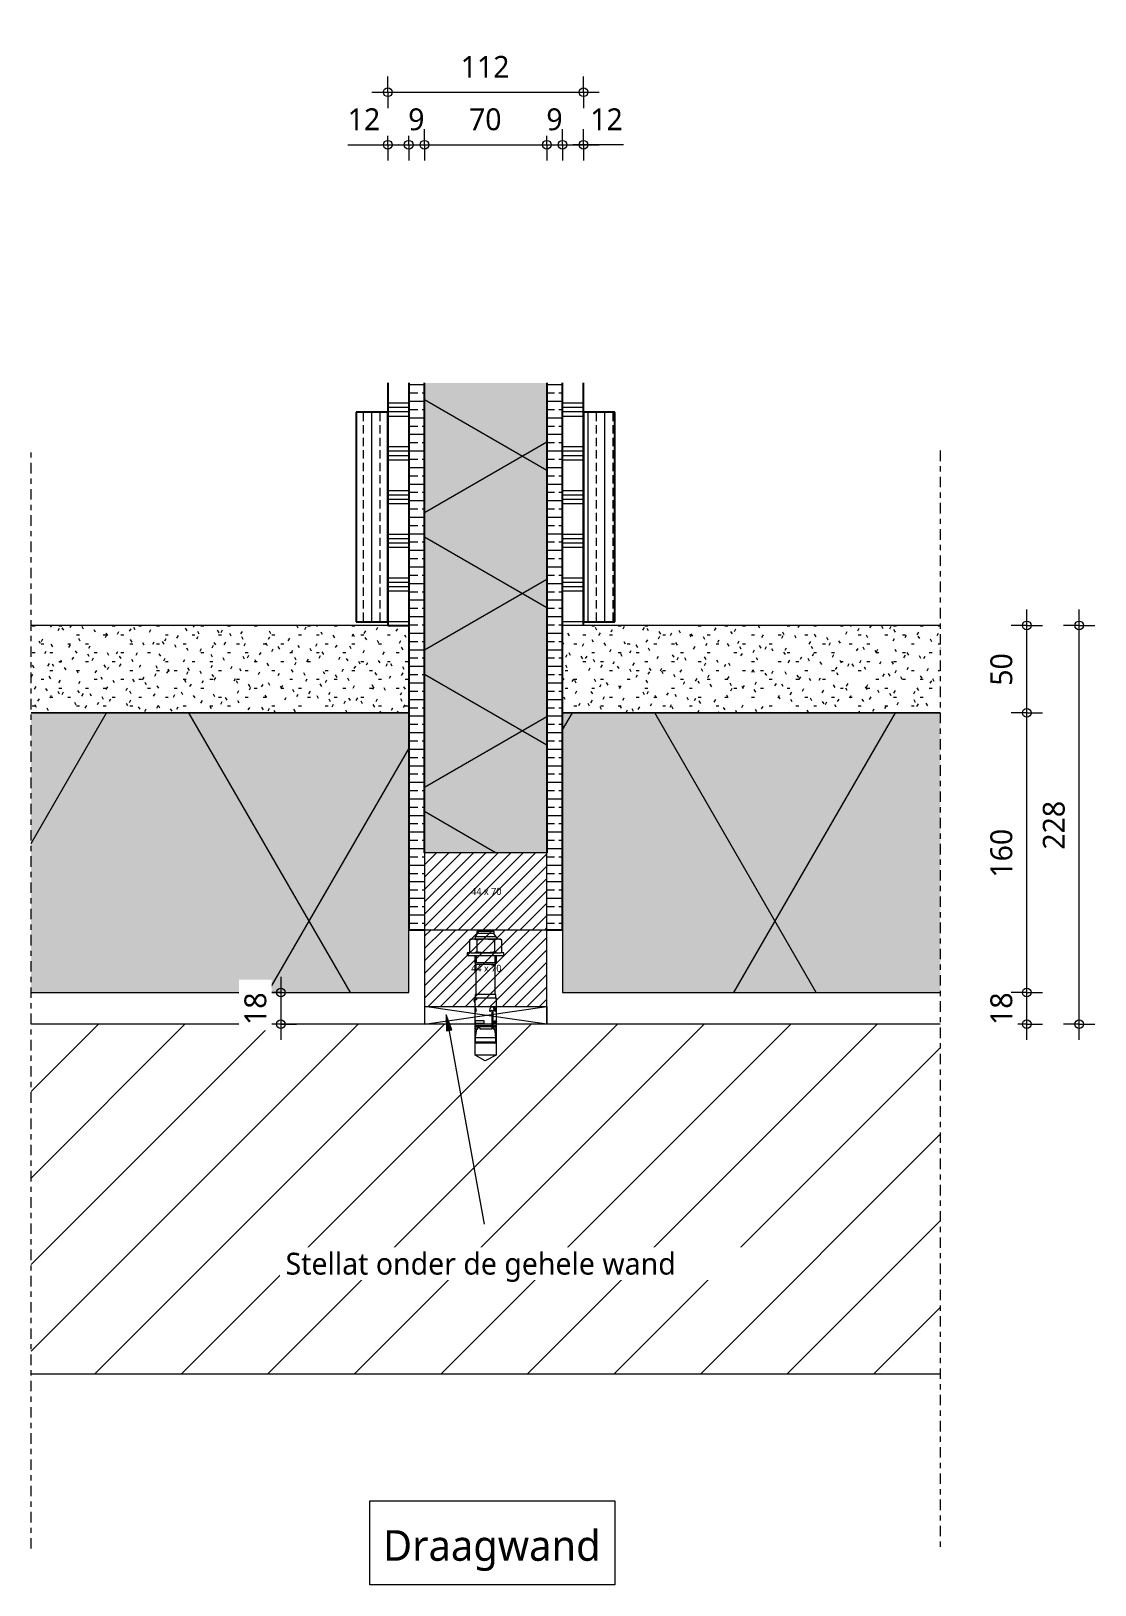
# Model space of a CAD drawing. Header units: millimetres. Extents: x 2927 to 18500, y -7154 to 6447.
# Drawn here: x 14950 to 15558, y -2459 to -1570 of the extents above; entities that cross this region are included whole.
import ezdxf

# ---------------------------------------------------------------- set-up
doc = ezdxf.new("R2010")
doc.units = ezdxf.units.MM
doc.linetypes.add('MV_center', pattern=[15, 6, -3, 3, -3])
for name, color, linetype, lineweight in [('A-ANNO-DIMS', 211, 'Continuous', 13), ('A-ANNO-DIMS-5', 211, 'Continuous', 13), ('A-ANNO-NOTE', 131, 'Continuous', 18), ('A-DETL', 90, 'Continuous', 13), ('A-DETL-GENF', 92, 'Continuous', 18), ('A-DETL-MEDM', 33, 'Continuous', 18), ('G-ANNO-TEXT', 231, 'Continuous', 13)]:
    doc.layers.add(name, color=color, linetype=linetype, lineweight=lineweight)
doc.styles.add('Segoe UI_1', font='segoeui.ttf', dxfattribs={"height": 4})
doc.styles.add('Segoe UI_3', font='segoeui.ttf', dxfattribs={"height": 12.5})
doc.styles.add('Segoe UI_4', font='segoeui.ttf', dxfattribs={"height": 17.5})
doc.dimstyles.new('2_5_mm', dxfattribs={"dimscale": 304.8, "dimtxt": 13.092049, "dimasz": 0.016404, "dimexe": 0.029528, "dimexo": 0.0625, "dimgap": 0.014764, "dimtad": 1, "dimdec": 0, "dimzin": 0, "dimdsep": 46, "dimtxsty": 'Segoe UI_3', "dimblk1": 'DOTBLANK', "dimblk2": 'DOTBLANK', "dimsah": 1, "dimcen": 0.09, "dimdle": 0.029528, "dimazin": 0, "dimtfac": 1, "dimtdec": 4, "dimtix": 1, "dimtmove": 0, "dimatfit": 3, "dimfxl": 0.029528, "dimfxlon": 1, "dimtvp": 1, "dimtfill": 1, "dimtolj": 1, "dimtzin": 0, "dimarcsym": 2})
doc.dimstyles.new('2_5_mm_2', dxfattribs={"dimscale": 304.8, "dimtxt": 13.092049, "dimasz": 0.016404, "dimexe": 0.029528, "dimexo": 0.0625, "dimgap": 0.014764, "dimtad": 1, "dimdec": 0, "dimzin": 0, "dimdsep": 46, "dimtxsty": 'Segoe UI_3', "dimblk1": 'DOTBLANK', "dimblk2": 'DOTBLANK', "dimsah": 1, "dimcen": 0.09, "dimdle": 0.029528, "dimazin": 0, "dimtfac": 1, "dimtdec": 4, "dimtix": 1, "dimtmove": 1, "dimatfit": 3, "dimfxl": 0.029528, "dimfxlon": 1, "dimtvp": 1, "dimtfill": 1, "dimtolj": 1, "dimtzin": 0, "dimarcsym": 2})
pattern_1 = [(0, (0, 10), (0, 25), []), (0, (0, 12.5), (0, 25), []), (0, (0, 15), (0, 25), []), (0, (0, 17.5), (0, 25), [])]
pattern_2 = [(0, (0, 0), (20.32, 5.08), [1.676, -13.564, 1.676, -13.564, -81.28]), (0, (0, 0), (20.32, 5.08), [-30.48, 1.676, -28.804, 1.676, -13.564, -35.56]), (0, (0, 0), (20.32, 5.08), [-76.2, 1.676, -8.484, 1.676, -23.724]), (120, (7.62, 2.54), (-14.559409, 15.0576362), [1.676, -13.564, 1.676, -13.564, -81.28]), (120, (7.62, 2.54), (-14.559409, 15.0576362), [-30.48, 1.676, -28.804, 1.676, -13.564, -35.56]), (120, (7.62, 2.54), (-14.559409, 15.0576362), [-76.2, 1.676, -8.484, 1.676, -23.724]), (240, (10.16, 12.7), (-5.760591, -20.1376362), [1.676, -13.564, 1.676, -13.564, -81.28]), (240, (10.16, 12.7), (-5.760591, -20.1376362), [-30.48, 1.676, -28.804, 1.676, -13.564, -35.56]), (240, (10.16, 12.7), (-5.760591, -20.1376362), [-76.2, 1.676, -8.484, 1.676, -23.724])]
pattern_3 = [(90, (0, 0), (-9.525, 6e-16), []), (90, (4.763, 0), (-9.525, 6e-16), [4.762, -2.381])]
pattern_4 = [(0, (0, 0), (0, 9.476), []), (0, (0, 4.738), (0, 9.476), [4.738, -2.369])]

# ---------------------------------------------------------------- blocks, each defined once
blk = doc.blocks.new('42_isolatie - Type 1-4084842-Details Domera')
at = {"layer": 'A-DETL-GENF'}
blk.add_hatch(color=256, dxfattribs=at).paths.add_polyline_path([(216.28, 0.8), (216.28, 160.8), (0.28, 160.8), (0.28, 0.8)])
at = {"layer": 'A-DETL-GENF', "lineweight": 13}
h = blk.add_hatch(dxfattribs=at)
h.set_pattern_fill('FP_48', color=256, style=0, pattern_type=2)
h.set_pattern_definition([(60, (-2360.91, 160.98), (-138.564, 80), []), (120, (-2360.91, 160.98), (-138.564, -80), [])])
h.paths.add_polyline_path([(216.28, 0.8), (216.28, 160.8), (0.28, 160.8), (0.28, 0.8)])
at = {"layer": 'A-DETL-GENF'}
for p, q in [((216.28, 160.8), (0.28, 160.8)), ((0.28, 36.75), (0.28, 0.8)), ((0.28, 36.75), (0.28, 0.8)), ((0.28, 0.8), (216.28, 0.8)), ((0.28, 0.8), (216.28, 0.8))]:
    blk.add_line(p, q, dxfattribs=at)
blk = doc.blocks.new('42_isolatie - Type 1-4084843-Details Domera')
at = {"layer": 'A-DETL-GENF'}
blk.add_hatch(color=256, dxfattribs=at).paths.add_polyline_path([(0.28, -0.8), (0.28, -160.8), (216.28, -160.8), (216.28, -0.8), (52.35, -0.8)])
at = {"layer": 'A-DETL-GENF', "lineweight": 13}
h = blk.add_hatch(dxfattribs=at)
h.set_pattern_fill('FP_316', color=256, style=0, pattern_type=2)
h.set_pattern_definition([(300, (-2360.91, -160.98), (-138.564, -80), []), (240, (-2360.91, -160.98), (-138.564, 80), [])])
h.paths.add_polyline_path([(0.28, -0.8), (0.28, -160.8), (216.28, -160.8), (216.28, -0.8), (52.35, -0.8)])
at = {"layer": 'A-DETL-GENF'}
for p, q in [((216.28, -0.8), (0.28, -0.8)), ((0.28, -0.8), (0.28, -36.75)), ((216.28, -0.8), (0.28, -0.8)), ((0.28, -0.8), (0.28, -36.75)), ((0.28, -160.8), (216.28, -160.8))]:
    blk.add_line(p, q, dxfattribs=at)
blk = doc.blocks.new('00 hout rechthoekig - 44x70-3447261-Details Domera')
at = {"layer": 'A-DETL-GENF', "lineweight": 13}
h = blk.add_hatch(dxfattribs=at)
h.set_pattern_fill('FP_323', color=256, style=0, pattern_type=2)
h.set_pattern_definition([(45, (-15174.834, 2083.764), (-3.5355339, 3.5355339), [])])
h.paths.add_polyline_path([(70, -44), (70, 0), (0, 0), (0, -44)])
at = {"layer": 'A-DETL-MEDM'}
for p, q in [((0, 0), (0, -44)), ((70, -44), (70, 0)), ((0, -44), (70, -44))]:
    blk.add_line(p, q, dxfattribs=at)
blk = doc.blocks.new('NLRS_00_DI_maskeer - Type 1-4235182-Details Domera')
at = {"layer": 'A-DETL-GENF', "linetype": 'MV_center'}
blk.add_line((-100, 0), (528.05, 0), dxfattribs=at)
blk = doc.blocks.new('42_isolatie - Type 1-4084844-Details Domera')
at = {"layer": 'A-DETL-GENF'}
h = blk.add_hatch(color=256, dxfattribs=at)
h.paths.add_polyline_path([(44.28, 70.8), (44.28, 0.8), (312.96, 0.8), (312.96, 70.8)])
h.paths.add_polyline_path([(709.02, 0.8), (766.28, 0.8), (766.28, 70.8), (709.02, 70.8)])
at = {"layer": 'A-DETL-GENF', "lineweight": 13}
h = blk.add_hatch(dxfattribs=at)
h.set_pattern_fill('FP_63', color=256, style=0, pattern_type=2)
h.set_pattern_definition([(60, (32.3, 205.2), (-58.89, 34), []), (120, (32.3, 205.2), (-58.89, -34), [])])
h.paths.add_polyline_path([(44.28, 70.8), (44.28, 0.8), (312.96, 0.8), (312.96, 70.8)])
h.paths.add_polyline_path([(709.02, 0.8), (766.28, 0.8), (766.28, 70.8), (709.02, 70.8)])
at = {"layer": 'A-DETL-GENF'}
blk.add_line((766.28, 0.8), (766.28, 70.8), dxfattribs=at)
blk = doc.blocks.new('NLRS_00_DI_maskeer - Type 1-4235184-Details Domera')
at = {"layer": 'A-DETL-GENF', "linetype": 'MV_center'}
blk.add_line((528.05, 0), (-100, 0), dxfattribs=at)
blk = doc.blocks.new('00 hout rechthoekig - 44x70-V314-Details Domera')
at = {"layer": 'A-DETL-GENF', "lineweight": 13}
h = blk.add_hatch(dxfattribs=at)
h.set_pattern_fill('FP_371', color=256, style=0, pattern_type=2)
h.set_pattern_definition([(45, (-15174.834, 2039.764), (-3.5355339, 3.5355339), [])])
h.paths.add_polyline_path([(70, -44), (70, 0), (0, 0), (0, -44)])
at = {"layer": 'A-DETL-MEDM'}
for p, q in [((70, 0), (0, 0)), ((0, 0), (0, -44)), ((70, -44), (70, 0)), ((0, -44), (70, -44))]:
    blk.add_line(p, q, dxfattribs=at)
blk = doc.blocks.new('28 snelboutanker 2d - Snelboutanker M12-4446227-Details Domera')
at = {"layer": 'A-DETL-GENF', "lineweight": 5}
for p, q in [((-6, 57), (0.25, 60.18)), ((-6, 57), (6, 57)), ((-6, 24.2), (-6, 57)), ((0.25, 60.18), (6, 57)), ((6, 57), (6, 24.2)), ((-5.87, 49.2), (-5.87, 46.8)), ((5.88, 49.2), (-5.87, 49.2)), ((-5.87, 46.8), (-5.43, 43.15)), ((5.88, 46.8), (-5.87, 46.8)), ((-5.07, 50), (5.08, 50)), ((5.43, 43.15), (5.88, 46.8)), ((5.88, 46.8), (5.88, 49.2)), ((-6, 38.6), (-6.4, 37.2)), ((-4.93, 37.2), (-6.4, 37.2)), ((-5.43, 40.2), (-6, 42)), ((-6, 42), (-4.3, 42)), ((-6, 40.2), (-4.05, 40.2)), ((-6, 38.6), (-4.93, 38.6)), ((-4.21, 40.7), (-5.59, 40.7)), ((-5.47, 37.2), (-5.47, 38.6)), ((-5.43, 43.15), (-5.16, 42)), ((-4.93, 37.2), (-4.93, 38.6)), ((-4.05, 40.2), (-4.62, 42)), ((-4.34, 40.2), (-4.34, 31.64)), ((-4.3, 42), (-3.73, 40.2)), ((-4.05, 31.82), (-4.05, 40.2)), ((-3.73, 40.2), (-3.73, 32.25)), ((-3.64, 40.2), (-3.49, 42)), ((-3.64, 31.69), (-3.64, 40.2)), ((-3.64, 40.2), (6, 40.2)), ((-3.6, 40.7), (5.59, 40.7)), ((-3.49, 42), (3.06, 42)), ((5.9, 38.6), (0.8, 38.6)), ((0.8, 38.6), (0.8, 37.2)), ((0.8, 37.2), (5.9, 37.2)), ((3.06, 42), (3.06, 41.2)), ((3.06, 41.2), (4.81, 41.2)), ((4.41, 42), (4.41, 41.2)), ((6, 42), (4.41, 42)), ((4.81, 41.2), (4.81, 42)), ((5.16, 42), (5.43, 43.15)), ((5.43, 40.2), (6, 42)), ((5.9, 37.2), (5.9, 38.6)), ((-5.27, 31.74), (-4.97, 30.65)), ((-3.73, 32.25), (-4.4, 31.36)), ((5.4, 31.36), (6, 32.25)), ((6.7, 25.2), (6, 28)), ((-5.87, 24.2), (-5.87, 22.2)), ((5.88, 24.2), (-5.87, 24.2)), ((-5.87, 22.2), (5.88, 22.2)), ((-5.5, 22.05), (-5.5, 5)), ((5.5, 22.05), (-5.5, 22.05)), ((1, 24.2), (-5, 24.2)), ((5.3, 24.2), (5.3, 25.2)), ((5.3, 25.2), (6.7, 25.2)), ((5.5, 5), (5.5, 22.05)), ((5.88, 22.2), (5.88, 24.2)), ((-5.5, 5), (-6, 4.13)), ((-6, 0), (-6, 4.13)), ((-6, 4.13), (-6, 0)), ((-6, 4.13), (6, 4.13)), ((-5.5, 5), (5.5, 5)), ((-5.23, 0), (-5.23, 4.13)), ((5.23, 4.13), (5.23, 0)), ((5.5, 5), (6, 4.13)), ((6, 4.13), (6, 0)), ((-10.5, 0), (-10.5, -1.6)), ((10.5, 0), (-10.5, 0)), ((-10.5, -1.6), (-8.5, -1.6)), ((-8.5, -1.6), (-9.19, -2)), ((-9.19, -2), (-9.19, -8.95)), ((8.5, -1.6), (-8.5, -1.6)), ((-5.05, -8.83), (-5.05, -2.3)), ((4.97, -8.83), (4.97, -2.36)), ((9.19, -2), (8.5, -1.6)), ((8.5, -1.6), (10.5, -1.6)), ((9.19, -8.95), (9.19, -2)), ((10.5, -1.6), (10.5, 0)), ((-9.19, -8.95), (-8.5, -9.35)), ((-8.5, -9.35), (8.5, -9.35)), ((-6, -10.73), (-6, -9.35)), ((-6, -10.73), (-4.75, -12.73)), ((-6, -10.73), (6, -10.73)), ((-4.75, -13.83), (-4.75, -12.73)), ((-4.75, -12.73), (4.75, -12.73)), ((-4.75, -13.83), (4.75, -13.83)), ((-4.75, -13.83), (-4.35, -14.85)), ((4.35, -14.85), (-4.35, -14.85)), ((4.35, -14.85), (4.75, -13.83)), ((4.75, -12.73), (6, -10.73)), ((4.75, -12.73), (4.75, -13.83)), ((6, -10.73), (6, -9.35)), ((8.5, -9.35), (9.19, -8.95))]:
    blk.add_line(p, q, dxfattribs=at)
for centre, radius, start, end in [((-5.07, 49.2), 0.8, 90, 180), ((5.08, 49.2), 0.8, 360, 90), ((-5.39, 31.41), 0.356, 71.11798, 209.39158), ((-3.94, 30.98), 1.78, 171.76812, 275.00025), ((-3.29, 31.2), 2.05, 164.60441, 256.26193), ((-2.94, 31.23), 2.1, 195.75734, 250.56196), ((-4.18, 31.08), 1.91, 281.92187, 5.82406), ((-2.57, 31.44), 0.341, 330.65592, 132.48694), ((11.06, 31.47), 5.66, 181.14792, 192.73885), ((7.36, 30.67), 1.88, 193.77756, 223.51892), ((-5.4, 24.8), 0.6, 180, 270.10461), ((-7.39, -5.85), 4.25, 56.56158, 114.99239), ((-7.08, -5.1), 4.25, 240.26752, 298.52799), ((-0.05, -25.78), 24, 77.93264, 102.02312), ((-0.05, 14.64), 24, 257.97688, 282.06736), ((7.39, -5.85), 4.25, 65.00761, 124.70864), ((7.09, -4.82), 4.53, 242.11364, 297.61207)]:
    blk.add_arc(centre, radius, start, end, dxfattribs=at)
for points in [[(-5.27, 31.74), (-4.94, 31.16), (-4.42, 30.8), (-4.34, 31.64)], [(-2.8, 31.69), (-3.16, 31.2), (-3.65, 30.93), (-3.64, 31.69)]]:
    blk.add_open_spline(points, degree=3, dxfattribs=at)
blk = doc.blocks.new('DIMBLOCK327-Details Domera')
at = {"layer": 'A-ANNO-DIMS-5'}
for p, q in [((15092.67, -2110.72), (15092.67, -2146.76)), ((15092.67, -2119.72), (15083.67, -2119.72)), ((15092.67, -2119.72), (15101.67, -2119.72)), ((15092.67, -2137.76), (15083.67, -2137.76)), ((15092.67, -2137.76), (15101.67, -2137.76))]:
    blk.add_line(p, q, dxfattribs=at)
for centre in [(15092.67, -2119.72), (15092.67, -2137.76)]:
    blk.add_circle(centre, 2.5, dxfattribs=at)
at = {"layer": 'A-ANNO-DIMS-5', "color": 0, "insert": (15071.86, -2138.26), "char_height": 12.5, "width": 22.8516, "attachment_point": 1, "rotation": 90, "line_spacing_factor": 1.142579, "style": 'Segoe UI_3', "bg_fill": 3, "box_fill_scale": 1.25, "bg_fill_color": 9, "bg_fill_true_color": 13158600, "bg_fill_transparency": 0}
blk.add_mtext('18', dxfattribs=at)
blk = doc.blocks.new('_DotBlank')
at = {"color": 0, "linetype": 'ByBlock', "lineweight": -2}
blk.add_line((-0.5, 0), (-1, 0), dxfattribs=at)
blk.add_circle((0, 0), 0.5, dxfattribs=at)
blk = doc.blocks.new('DIMBLOCK333-Details Domera')
at = {"layer": 'A-ANNO-DIMS-5'}
for p, q in [((15519.36, -2119.72), (15510.36, -2119.72)), ((15519.36, -2146.76), (15519.36, -2119.72)), ((15519.36, -2119.72), (15528.36, -2119.72)), ((15519.36, -2137.76), (15510.36, -2137.76)), ((15519.36, -2137.76), (15528.36, -2137.76))]:
    blk.add_line(p, q, dxfattribs=at)
for centre in [(15519.36, -2119.72), (15519.36, -2137.76)]:
    blk.add_circle(centre, 2.5, dxfattribs=at)
at = {"layer": 'A-ANNO-DIMS-5', "color": 0, "insert": (15498.55, -2138.26), "char_height": 12.5, "width": 22.8516, "attachment_point": 1, "rotation": 90, "line_spacing_factor": 1.142579, "style": 'Segoe UI_3', "bg_fill": 3, "box_fill_scale": 1.25, "bg_fill_color": 9, "bg_fill_true_color": 13158600, "bg_fill_transparency": 0}
blk.add_mtext('18', dxfattribs=at)
blk = doc.blocks.new('DIMBLOCK334-Details Domera')
at = {"layer": 'A-ANNO-DIMS-5'}
for p, q in [((15519.36, -1959.72), (15510.36, -1959.72)), ((15519.36, -2119.72), (15519.36, -1959.72)), ((15519.36, -1959.72), (15528.36, -1959.72)), ((15519.36, -2119.72), (15510.36, -2119.72)), ((15519.36, -2119.72), (15528.36, -2119.72))]:
    blk.add_line(p, q, dxfattribs=at)
for centre in [(15519.36, -1959.72), (15519.36, -2119.72)]:
    blk.add_circle(centre, 2.5, dxfattribs=at)
at = {"layer": 'A-ANNO-DIMS-5', "color": 0, "insert": (15498.55, -2054), "char_height": 12.5, "width": 34.2774, "attachment_point": 1, "rotation": 90, "line_spacing_factor": 1.142579, "style": 'Segoe UI_3', "bg_fill": 3, "box_fill_scale": 1.25, "bg_fill_color": 9, "bg_fill_true_color": 13158600, "bg_fill_transparency": 0}
blk.add_mtext('160', dxfattribs=at)
blk = doc.blocks.new('DIMBLOCK335-Details Domera')
at = {"layer": 'A-ANNO-DIMS-5'}
for p, q in [((15519.36, -1959.72), (15519.36, -1900.72)), ((15519.36, -1909.72), (15510.36, -1909.72)), ((15519.36, -1909.72), (15528.36, -1909.72)), ((15519.36, -1959.72), (15510.36, -1959.72)), ((15519.36, -1959.72), (15528.36, -1959.72))]:
    blk.add_line(p, q, dxfattribs=at)
for centre in [(15519.36, -1909.72), (15519.36, -1959.72)]:
    blk.add_circle(centre, 2.5, dxfattribs=at)
at = {"layer": 'A-ANNO-DIMS-5', "color": 0, "insert": (15498.55, -1944.24), "char_height": 12.5, "width": 22.8516, "attachment_point": 1, "rotation": 90, "line_spacing_factor": 1.142579, "style": 'Segoe UI_3', "bg_fill": 3, "box_fill_scale": 1.25, "bg_fill_color": 9, "bg_fill_true_color": 13158600, "bg_fill_transparency": 0}
blk.add_mtext('50', dxfattribs=at)
blk = doc.blocks.new('DIMBLOCK336-Details Domera')
at = {"layer": 'A-ANNO-DIMS-5'}
for p, q in [((15549.36, -2146.76), (15549.36, -1900.72)), ((15549.36, -1909.72), (15540.36, -1909.72)), ((15549.36, -1909.72), (15558.36, -1909.72)), ((15549.36, -2137.76), (15540.36, -2137.76)), ((15549.36, -2137.76), (15558.36, -2137.76))]:
    blk.add_line(p, q, dxfattribs=at)
for centre in [(15549.36, -1909.72), (15549.36, -2137.76)]:
    blk.add_circle(centre, 2.5, dxfattribs=at)
at = {"layer": 'A-ANNO-DIMS-5', "color": 0, "insert": (15528.55, -2038.02), "char_height": 12.5, "width": 34.2774, "attachment_point": 1, "rotation": 90, "line_spacing_factor": 1.142579, "style": 'Segoe UI_3', "bg_fill": 3, "box_fill_scale": 1.25, "bg_fill_color": 9, "bg_fill_true_color": 13158600, "bg_fill_transparency": 0}
blk.add_mtext('228', dxfattribs=at)
blk = doc.blocks.new('DIMBLOCK337-Details Domera')
at = {"layer": 'A-ANNO-DIMS-5'}
for p, q in [((15153.83, -1634.83), (15153.83, -1625.83)), ((15165.83, -1634.83), (15165.83, -1625.83)), ((15130.96, -1634.83), (15160.01, -1634.83)), ((15144.83, -1634.83), (15165.83, -1634.83)), ((15153.83, -1634.83), (15153.83, -1643.83)), ((15160.01, -1634.83), (15159.83, -1634.83)), ((15165.83, -1634.83), (15165.83, -1643.83))]:
    blk.add_line(p, q, dxfattribs=at)
for centre in [(15153.83, -1634.83), (15165.83, -1634.83)]:
    blk.add_circle(centre, 2.5, dxfattribs=at)
at = {"layer": 'A-ANNO-DIMS-5', "color": 0, "insert": (15130.96, -1614.02), "char_height": 12.5, "width": 22.8516, "attachment_point": 1, "line_spacing_factor": 1.142579, "style": 'Segoe UI_3', "bg_fill": 3, "box_fill_scale": 1.25, "bg_fill_color": 9, "bg_fill_true_color": 13158600, "bg_fill_transparency": 0}
blk.add_mtext('12', dxfattribs=at)
blk = doc.blocks.new('DIMBLOCK338-Details Domera')
at = {"layer": 'A-ANNO-DIMS-5'}
for p, q in [((15165.83, -1634.83), (15165.83, -1625.83)), ((15174.83, -1634.83), (15174.83, -1625.83)), ((15165.83, -1634.83), (15174.83, -1634.83)), ((15165.83, -1634.83), (15165.83, -1643.83)), ((15174.83, -1634.83), (15174.83, -1643.83))]:
    blk.add_line(p, q, dxfattribs=at)
for centre in [(15165.83, -1634.83), (15174.83, -1634.83)]:
    blk.add_circle(centre, 2.5, dxfattribs=at)
at = {"layer": 'A-ANNO-DIMS-5', "color": 0, "insert": (15165.57, -1614.02), "char_height": 12.5, "width": 11.4258, "attachment_point": 1, "line_spacing_factor": 1.142579, "style": 'Segoe UI_3', "bg_fill": 3, "box_fill_scale": 1.25, "bg_fill_color": 9, "bg_fill_true_color": 13158600, "bg_fill_transparency": 0}
blk.add_mtext('9', dxfattribs=at)
blk = doc.blocks.new('DIMBLOCK339-Details Domera')
at = {"layer": 'A-ANNO-DIMS-5'}
for p, q in [((15174.83, -1634.83), (15174.83, -1625.83)), ((15244.83, -1634.83), (15244.83, -1625.83)), ((15174.83, -1634.83), (15244.83, -1634.83)), ((15174.83, -1634.83), (15174.83, -1643.83)), ((15244.83, -1634.83), (15244.83, -1643.83))]:
    blk.add_line(p, q, dxfattribs=at)
for centre in [(15174.83, -1634.83), (15244.83, -1634.83)]:
    blk.add_circle(centre, 2.5, dxfattribs=at)
at = {"layer": 'A-ANNO-DIMS-5', "color": 0, "insert": (15200.31, -1614.02), "char_height": 12.5, "width": 22.8516, "attachment_point": 1, "line_spacing_factor": 1.142579, "style": 'Segoe UI_3', "bg_fill": 3, "box_fill_scale": 1.25, "bg_fill_color": 9, "bg_fill_true_color": 13158600, "bg_fill_transparency": 0}
blk.add_mtext('70', dxfattribs=at)
blk = doc.blocks.new('DIMBLOCK340-Details Domera')
at = {"layer": 'A-ANNO-DIMS-5'}
for p, q in [((15244.83, -1634.83), (15244.83, -1625.83)), ((15253.83, -1634.83), (15253.83, -1625.83)), ((15244.83, -1634.83), (15253.83, -1634.83)), ((15244.83, -1634.83), (15244.83, -1643.83)), ((15253.83, -1634.83), (15253.83, -1643.83))]:
    blk.add_line(p, q, dxfattribs=at)
for centre in [(15244.83, -1634.83), (15253.83, -1634.83)]:
    blk.add_circle(centre, 2.5, dxfattribs=at)
at = {"layer": 'A-ANNO-DIMS-5', "color": 0, "insert": (15244.57, -1614.02), "char_height": 12.5, "width": 11.4258, "attachment_point": 1, "line_spacing_factor": 1.142579, "style": 'Segoe UI_3', "bg_fill": 3, "box_fill_scale": 1.25, "bg_fill_color": 9, "bg_fill_true_color": 13158600, "bg_fill_transparency": 0}
blk.add_mtext('9', dxfattribs=at)
blk = doc.blocks.new('DIMBLOCK341-Details Domera')
at = {"layer": 'A-ANNO-DIMS-5'}
for p, q in [((15253.83, -1634.83), (15253.83, -1625.83)), ((15265.83, -1634.83), (15265.83, -1625.83)), ((15253.83, -1634.83), (15274.83, -1634.83)), ((15253.83, -1634.83), (15253.83, -1643.83)), ((15259.65, -1634.83), (15259.83, -1634.83)), ((15288.7, -1634.83), (15259.65, -1634.83)), ((15265.83, -1634.83), (15265.83, -1643.83))]:
    blk.add_line(p, q, dxfattribs=at)
for centre in [(15253.83, -1634.83), (15265.83, -1634.83)]:
    blk.add_circle(centre, 2.5, dxfattribs=at)
at = {"layer": 'A-ANNO-DIMS-5', "color": 0, "insert": (15269.65, -1614.02), "char_height": 12.5, "width": 22.8516, "attachment_point": 1, "line_spacing_factor": 1.142579, "style": 'Segoe UI_3', "bg_fill": 3, "box_fill_scale": 1.25, "bg_fill_color": 9, "bg_fill_true_color": 13158600, "bg_fill_transparency": 0}
blk.add_mtext('12', dxfattribs=at)
blk = doc.blocks.new('DIMBLOCK342-Details Domera')
at = {"layer": 'A-ANNO-DIMS-5'}
for p, q in [((15153.83, -1604.83), (15153.83, -1595.83)), ((15265.83, -1604.83), (15265.83, -1595.83)), ((15144.83, -1604.83), (15274.83, -1604.83)), ((15153.83, -1604.83), (15153.83, -1613.83)), ((15265.83, -1604.83), (15265.83, -1613.83))]:
    blk.add_line(p, q, dxfattribs=at)
for centre in [(15153.83, -1604.83), (15265.83, -1604.83)]:
    blk.add_circle(centre, 2.5, dxfattribs=at)
at = {"layer": 'A-ANNO-DIMS-5', "color": 0, "insert": (15195.55, -1584.02), "char_height": 12.5, "width": 34.2774, "attachment_point": 1, "line_spacing_factor": 1.142579, "style": 'Segoe UI_3', "bg_fill": 3, "box_fill_scale": 1.25, "bg_fill_color": 9, "bg_fill_true_color": 13158600, "bg_fill_transparency": 0}
blk.add_mtext('112', dxfattribs=at)

msp = doc.modelspace()

# ---------------------------------------------------------------- hatches: boundary and pattern name
at = {"layer": 'A-DETL-GENF', "lineweight": 13}
h = msp.add_hatch(dxfattribs=at)
h.set_pattern_fill('FP_144', color=253, style=0, pattern_type=2)
h.set_pattern_definition(pattern_1)
h.paths.add_polyline_path([(15165.83, -1909.72), (15165.83, -1771.08), (15153.83, -1771.08), (15153.83, -1909.72)])
h.paths.add_polyline_path([(15153.83, -1375.02), (15165.83, -1375.02), (15165.83, -1273.76), (15153.83, -1273.76), (15153.83, -1300.76)])
h = msp.add_hatch(dxfattribs=at)
h.set_pattern_fill('FP_4', color=250, style=0, pattern_type=2)
h.set_pattern_definition(pattern_4)
h.paths.add_polyline_path([(15174.83, -2083.76), (15174.83, -1771.08), (15165.83, -1771.08), (15165.83, -2083.76)])
h.paths.add_polyline_path([(15165.83, -1375.02), (15174.83, -1375.02), (15174.83, -1273.76), (15165.83, -1273.76)])
h = msp.add_hatch(dxfattribs=at)
h.set_pattern_fill('FP_4', color=250, style=0, pattern_type=2)
h.set_pattern_definition(pattern_4)
h.paths.add_polyline_path([(15253.83, -2083.76), (15253.83, -1771.08), (15244.83, -1771.08), (15244.83, -2083.76)])
h.paths.add_polyline_path([(15244.83, -1375.02), (15253.83, -1375.02), (15253.83, -1273.76), (15244.83, -1273.76)])
h = msp.add_hatch(dxfattribs=at)
h.set_pattern_fill('FP_144', color=253, style=0, pattern_type=2)
h.set_pattern_definition(pattern_1)
h.paths.add_polyline_path([(15265.83, -1909.72), (15265.83, -1771.08), (15253.83, -1771.08), (15253.83, -1909.72)])
h.paths.add_polyline_path([(15265.83, -1375.02), (15265.83, -1273.76), (15253.83, -1273.76), (15253.83, -1375.02)])
h = msp.add_hatch(dxfattribs=at)
h.set_pattern_fill('FP_253', color=250, style=0, pattern_type=2)
h.set_pattern_definition(pattern_3)
h.paths.add_polyline_path([(15153.83, -1907.72), (15153.83, -1787.72), (15135.83, -1787.72), (15135.83, -1907.72)])
h = msp.add_hatch(dxfattribs=at)
h.set_pattern_fill('FP_253', color=250, style=0, pattern_type=2)
h.set_pattern_definition(pattern_3)
h.paths.add_polyline_path([(15283.83, -1907.72), (15283.83, -1787.72), (15265.83, -1787.72), (15265.83, -1907.72)])
h = msp.add_hatch(dxfattribs=at)
h.set_pattern_fill('FP_5', color=253, style=0, pattern_type=2)
h.set_pattern_definition(pattern_2)
h.paths.add_polyline_path([(14949.83, -1959.72), (15165.83, -1959.72), (15165.83, -1909.72), (14949.83, -1909.72)])
h = msp.add_hatch(dxfattribs=at)
h.set_pattern_fill('FP_5', color=253, style=0, pattern_type=2)
h.set_pattern_definition(pattern_2)
h.paths.add_polyline_path([(15469.83, -1959.72), (15469.83, -1909.72), (15253.83, -1909.72), (15253.83, -1959.72)])
h = msp.add_hatch(dxfattribs=at)
h.set_pattern_fill('FP_248', color=250, style=0, pattern_type=2)
h.set_pattern_definition([(45, (0, 0), (-24.74874, 24.74874), [])])
h.paths.add_polyline_path([(15469.83, -2337.76), (15469.83, -2137.76), (14949.83, -2137.76), (14949.83, -2337.76), (15113.76, -2337.76)])
at = {"layer": 'G-ANNO-TEXT'}
msp.add_hatch(color=7, dxfattribs=at).paths.add_polyline_path([(15187.35, -2132.4), (15187.39, -2141.54), (15190.51, -2140.97)])

# ---------------------------------------------------------------- linework, layer by layer
at = {"layer": 'A-DETL', "lineweight": 25}
for p, q in [((15153.83, -1771.08), (15153.83, -1909.72)), ((15165.83, -1771.08), (15165.83, -2083.76)), ((15174.83, -2039.76), (15174.83, -1771.08)), ((15244.83, -1771.08), (15244.83, -2039.76)), ((15253.83, -2083.76), (15253.83, -1771.08)), ((15265.83, -1909.72), (15265.83, -1771.08)), ((15153.83, -1787.72), (15135.83, -1787.72)), ((15135.83, -1787.72), (15135.83, -1907.72)), ((15153.83, -1907.72), (15153.83, -1787.72)), ((15265.83, -1787.72), (15265.83, -1907.72)), ((15283.83, -1787.72), (15265.83, -1787.72)), ((15283.83, -1907.72), (15283.83, -1787.72)), ((15135.83, -1907.72), (15153.83, -1907.72)), ((15153.83, -1909.72), (15165.83, -1909.72)), ((15265.83, -1907.72), (15283.83, -1907.72)), ((15165.83, -2083.76), (15174.83, -2083.76)), ((15244.83, -2083.76), (15253.83, -2083.76))]:
    msp.add_line(p, q, dxfattribs=at)
at = {"layer": 'A-DETL', "lineweight": 18}
for p, q in [((15153.83, -1909.72), (14949.83, -1909.72)), ((15469.83, -1909.72), (15253.83, -1909.72)), ((14949.83, -1959.72), (15165.83, -1959.72)), ((15253.83, -1959.72), (15469.83, -1959.72)), ((15174.83, -2127.76), (15174.83, -2137.76)), ((15174.83, -2137.76), (15244.83, -2127.76)), ((15244.83, -2137.76), (15174.83, -2127.76)), ((15244.83, -2127.76), (15244.83, -2137.76)), ((15244.83, -2137.76), (15244.83, -2127.76)), ((15469.83, -2137.76), (14949.83, -2137.76)), ((14949.83, -2337.76), (15469.83, -2337.76))]:
    msp.add_line(p, q, dxfattribs=at)
at = {"layer": 'G-ANNO-TEXT', "color": 250}
for p, q in [((15187.35, -2132.4), (15187.39, -2141.54)), ((15190.51, -2140.97), (15187.35, -2132.4)), ((15187.35, -2132.4), (15209, -2252.18)), ((15187.39, -2141.54), (15190.51, -2140.97))]:
    msp.add_line(p, q, dxfattribs=at)
at = {"layer": 'G-ANNO-TEXT', "color": 1, "flags": 128}
msp.add_lwpolyline([(15143.65, -2410.41), (15283.7, -2410.41), (15283.7, -2458.51), (15143.65, -2458.51)], close=True, dxfattribs=at)

# ---------------------------------------------------------------- block references
at = {"layer": 'A-DETL-GENF'}
for name, p, rotation in [('42_isolatie - Type 1-4084844-Details Domera', (15245.63, -2084.04), 89.99999999999991), ('42_isolatie - Type 1-4084843-Details Domera', (15166.11, -2120.52), 180)]:
    msp.add_blockref(name, p, dxfattribs=dict(at, rotation=rotation))
at = {"layer": 'A-DETL-GENF', "linetype": 'MV_center'}
for name, p, rotation in [('NLRS_00_DI_maskeer - Type 1-4235182-Details Domera', (14949.83, -2337.76), 89.99999999999991), ('NLRS_00_DI_maskeer - Type 1-4235184-Details Domera', (15469.83, -2337.76), 90.0000000000001)]:
    msp.add_blockref(name, p, dxfattribs=dict(at, rotation=rotation))
at = {"layer": 'A-DETL-GENF'}
msp.add_blockref('42_isolatie - Type 1-4084842-Details Domera', (15253.56, -2120.52), dxfattribs=at)
at = {"layer": 'A-DETL-GENF', "lineweight": 5, "rotation": 180}
msp.add_blockref('28 snelboutanker 2d - Snelboutanker M12-4446227-Details Domera', (15209.83, -2098.61), dxfattribs=at)
at = {"layer": 'A-DETL-MEDM'}
for name, p in [('00 hout rechthoekig - 44x70-V314-Details Domera', (15174.83, -2039.76)), ('00 hout rechthoekig - 44x70-3447261-Details Domera', (15174.83, -2083.76))]:
    msp.add_blockref(name, p, dxfattribs=at)

# ---------------------------------------------------------------- texts
at = {"layer": 'A-ANNO-NOTE', "lineweight": 13, "char_height": 4, "width": 23.6498, "attachment_point": 1, "style": 'Segoe UI_1'}
for insert in [(15201.53, -2059.85), (15201.53, -2103.85)]:
    msp.add_mtext('44 x 70', dxfattribs=dict(at, insert=insert))
at = {"layer": 'G-ANNO-TEXT', "color": 1, "insert": (15151.15, -2427.2), "char_height": 17.5, "width": 151.1181, "attachment_point": 1, "style": 'Segoe UI_4'}
msp.add_mtext('Draagwand', dxfattribs=at)

# ---------------------------------------------------------------- dimensions: what is measured, and where the dimension line sits
at = {"layer": 'A-ANNO-DIMS'}
dim = msp.add_linear_dim(base=(15519.36, -2119.72), p1=(15510.36, -2137.76), p2=(15510.36, -2119.72), angle=90, dimstyle='2_5_mm', override={"dimpost": '<>', "dimfxl": 18.047865}, dxfattribs=at)
dim.commit()
dim.dimension.update_dxf_attribs({"geometry": 'DIMBLOCK333-Details Domera', "text_midpoint": (15508.37, -2128.74)})

# ---------------------------------------------------------------- next in the draw order: texts
at = {"layer": 'G-ANNO-TEXT', "color": 7, "insert": (15095.4, -2268.53), "char_height": 12.5, "width": 274.9788, "attachment_point": 1, "style": 'Segoe UI_3', "bg_fill": 3, "box_fill_scale": 1.25, "bg_fill_color": 9, "bg_fill_true_color": 13158600, "bg_fill_transparency": 0}
msp.add_mtext('Stellat onder de gehele wand', dxfattribs=at)

# ---------------------------------------------------------------- next in the draw order: dimensions: what is measured, and where the dimension line sits
at = {"layer": 'A-ANNO-DIMS'}
dim = msp.add_linear_dim(base=(15165.83, -1634.83), p1=(15153.83, -1625.83), p2=(15165.83, -1625.83), dimstyle='2_5_mm_2', override={"dimpost": '<>', "dimfxl": 12}, dxfattribs=at)
dim.commit()
dim.dimension.update_dxf_attribs({"geometry": 'DIMBLOCK337-Details Domera', "text_midpoint": (15142.39, -1622.36), "dimtype": 160})
for base, p1, p2, override, picture, middle in [((15519.36, -1959.72), (15510.36, -2119.72), (15510.36, -1959.72), {"dimpost": '<>', "dimfxl": 160}, 'DIMBLOCK334-Details Domera', (15508.36, -2039.72)), ((15092.67, -2137.76), (15101.67, -2119.72), (15101.67, -2137.76), {"dimpost": '<>', "dimfxl": 18.047865}, 'DIMBLOCK327-Details Domera', (15081.68, -2128.74))]:
    dim = msp.add_linear_dim(base=base, p1=p1, p2=p2, angle=90, dimstyle='2_5_mm', override=override, dxfattribs=at)
    dim.commit()
    dim.dimension.update_dxf_attribs({"geometry": picture, "text_midpoint": middle})

# ---------------------------------------------------------------- next in the draw order: dimensions: what is measured, and where the dimension line sits
dim = msp.add_linear_dim(base=(15174.83, -1634.83), p1=(15165.83, -1625.83), p2=(15174.83, -1625.83), dimstyle='2_5_mm', override={"dimpost": '<>', "dimfxl": 9}, dxfattribs=at)
dim.commit()
dim.dimension.update_dxf_attribs({"geometry": 'DIMBLOCK338-Details Domera', "text_midpoint": (15170.33, -1623.87)})
dim = msp.add_linear_dim(base=(15519.36, -1909.72), p1=(15510.36, -1959.72), p2=(15510.36, -1909.72), angle=90, dimstyle='2_5_mm', override={"dimpost": '<>', "dimfxl": 50}, dxfattribs=at)
dim.commit()
dim.dimension.update_dxf_attribs({"geometry": 'DIMBLOCK335-Details Domera', "text_midpoint": (15508.39, -1934.72)})

# ---------------------------------------------------------------- next in the draw order: dimensions: what is measured, and where the dimension line sits
dim = msp.add_linear_dim(base=(15244.83, -1634.83), p1=(15174.83, -1625.83), p2=(15244.83, -1625.83), dimstyle='2_5_mm', override={"dimpost": '<>', "dimfxl": 70}, dxfattribs=at)
dim.commit()
dim.dimension.update_dxf_attribs({"geometry": 'DIMBLOCK339-Details Domera', "text_midpoint": (15209.83, -1623.87)})
dim = msp.add_linear_dim(base=(15549.36, -1909.72), p1=(15540.36, -2137.76), p2=(15540.36, -1909.72), angle=90, dimstyle='2_5_mm', override={"dimpost": '<>', "dimfxl": 228.047865}, dxfattribs=at)
dim.commit()
dim.dimension.update_dxf_attribs({"geometry": 'DIMBLOCK336-Details Domera', "text_midpoint": (15538.4, -2023.74)})

# ---------------------------------------------------------------- next in the draw order: dimensions: what is measured, and where the dimension line sits
dim = msp.add_linear_dim(base=(15253.83, -1634.83), p1=(15244.83, -1625.83), p2=(15253.83, -1625.83), dimstyle='2_5_mm', override={"dimpost": '<>', "dimfxl": 9}, dxfattribs=at)
dim.commit()
dim.dimension.update_dxf_attribs({"geometry": 'DIMBLOCK340-Details Domera', "text_midpoint": (15249.33, -1623.87)})

# ---------------------------------------------------------------- next in the draw order: dimensions: what is measured, and where the dimension line sits
dim = msp.add_linear_dim(base=(15265.83, -1634.83), p1=(15253.83, -1625.83), p2=(15265.83, -1625.83), dimstyle='2_5_mm_2', override={"dimpost": '<>', "dimfxl": 12}, dxfattribs=at)
dim.commit()
dim.dimension.update_dxf_attribs({"geometry": 'DIMBLOCK341-Details Domera', "text_midpoint": (15281.08, -1622.36), "dimtype": 160})

# ---------------------------------------------------------------- next in the draw order: dimensions: what is measured, and where the dimension line sits
dim = msp.add_linear_dim(base=(15265.83, -1604.83), p1=(15153.83, -1595.83), p2=(15265.83, -1595.83), dimstyle='2_5_mm', override={"dimpost": '<>', "dimfxl": 112}, dxfattribs=at)
dim.commit()
dim.dimension.update_dxf_attribs({"geometry": 'DIMBLOCK342-Details Domera', "text_midpoint": (15209.83, -1593.94)})

doc.saveas('drawing.dxf')
